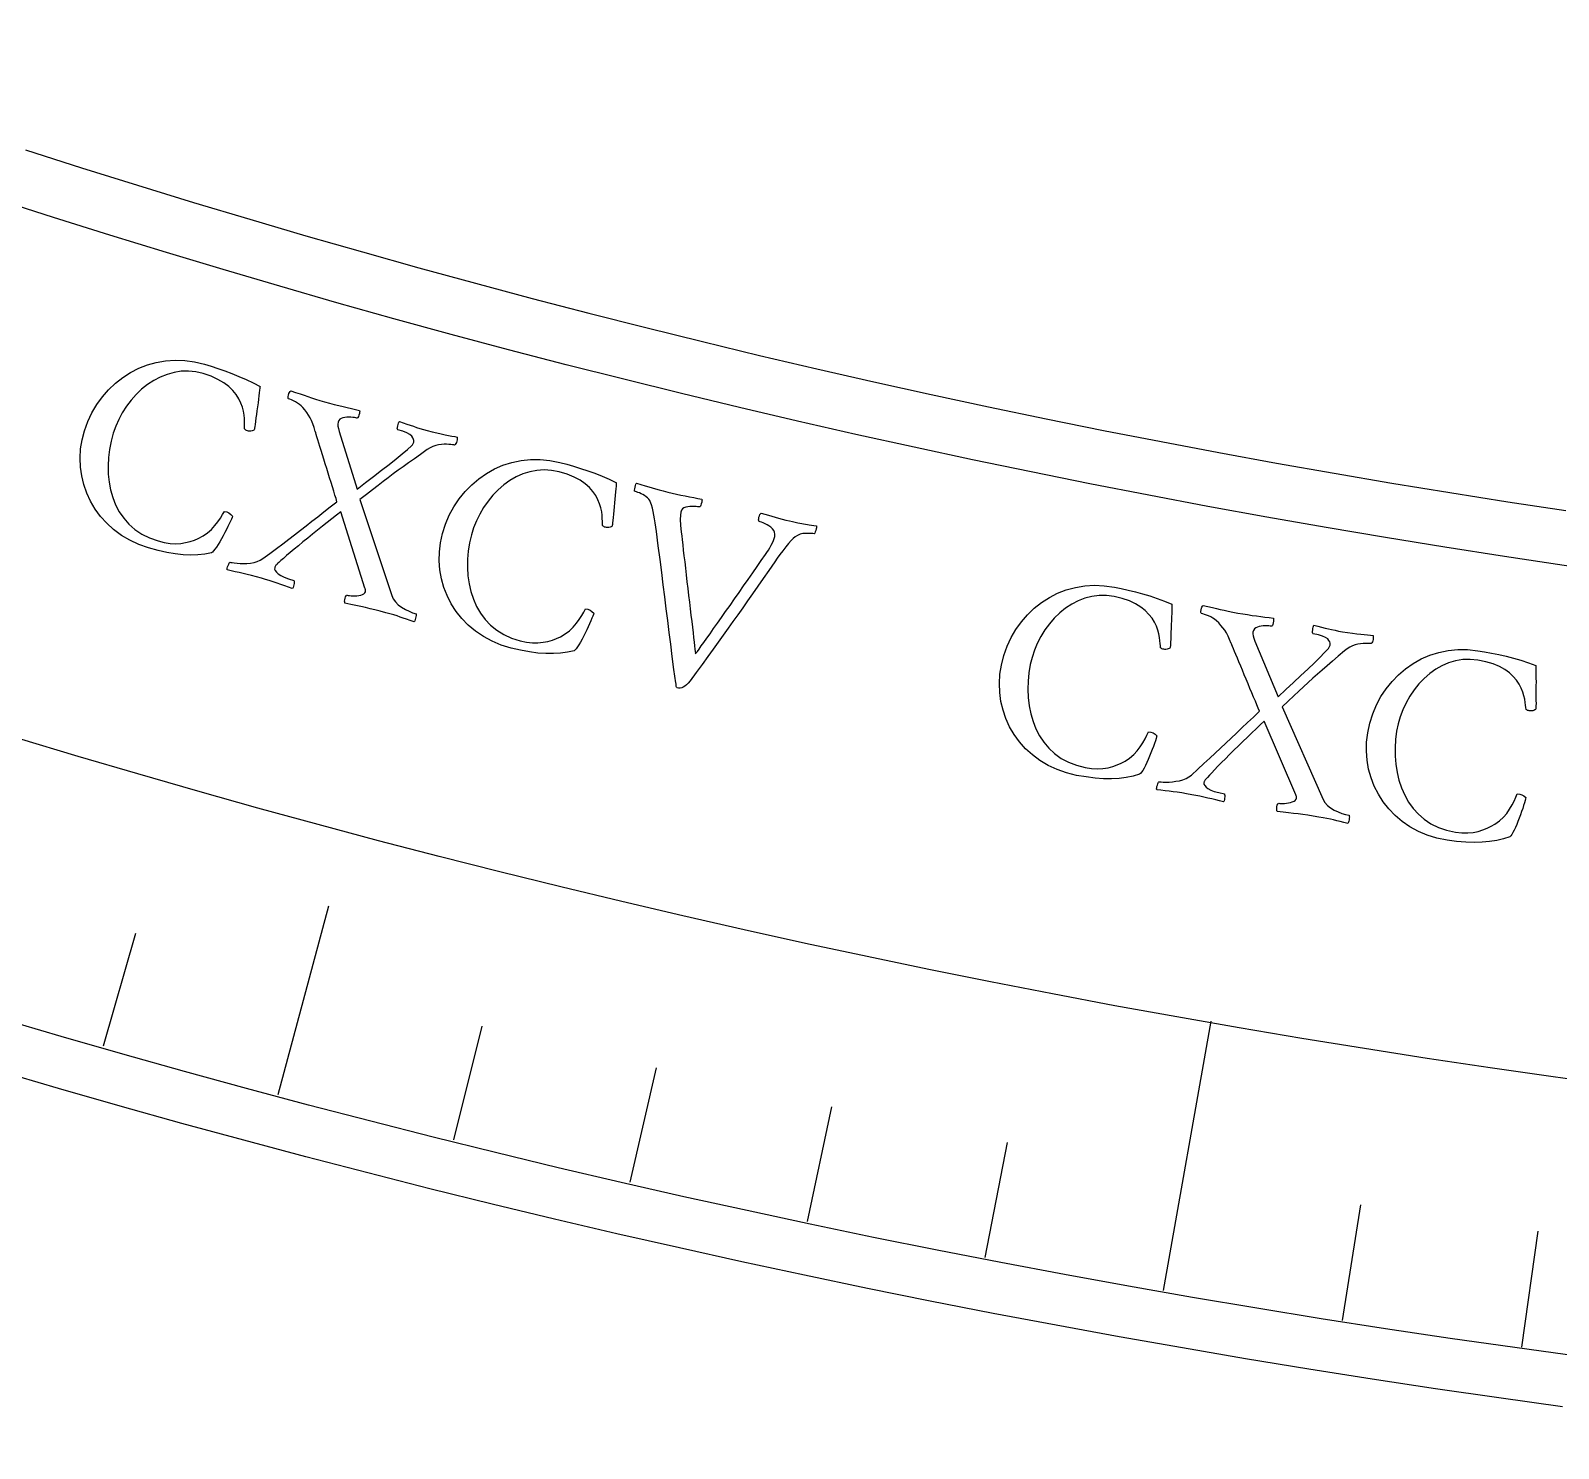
# Model space of a CAD drawing. Header units: millimetres. Extents: x -76 to 76, y -76 to 98.
# Drawn here: x -21.37 to -10.26, y -75.61 to -65.29 of the extents above; entities that cross this region are included whole.
import ezdxf

# ---------------------------------------------------------------- set-up
doc = ezdxf.new("R2010")
doc.units = ezdxf.units.MM
for name, color, linetype in [('CUT_INNER', 6, 'Continuous'), ('CUT_OUTER', 1, 'Continuous'), ('ENGRAVE', 7, 'Continuous'), ('ENGRAVE_FINE', 8, 'Continuous'), ('TEXT', 5, 'Continuous')]:
    doc.layers.add(name, color=color, linetype=linetype)

msp = doc.modelspace()

# ---------------------------------------------------------------- linework, layer by layer
at = {"layer": 'CUT_INNER'}
msp.add_lwpolyline([(-21.4079, -66.1628), (-21.0015, -66.2929), (-20.5943, -66.4205), (-20.1864, -66.5456), (-19.7777, -66.6682), (-19.3683, -66.7883), (-18.9581, -66.9059), (-18.5472, -67.021), (-18.1356, -67.1335), (-17.7234, -67.2435), (-17.3104, -67.351), (-16.8968, -67.456), (-16.4826, -67.5584), (-16.0678, -67.6582), (-15.6523, -67.7556), (-15.2363, -67.8503), (-14.8197, -67.9425), (-14.4025, -68.0322), (-13.9848, -68.1193), (-13.5666, -68.2038), (-13.1478, -68.2858), (-12.7286, -68.3652), (-12.3089, -68.442), (-11.8887, -68.5162), (-11.4681, -68.5879), (-11.047, -68.6569), (-10.6255, -68.7234), (-10.2036, -68.7873)], dxfattribs=at)
at = {"layer": 'CUT_OUTER'}
msp.add_lwpolyline([(-10.2281, -75.3086), (-10.69, -75.2444), (-11.1515, -75.1774), (-11.6126, -75.1076), (-12.0732, -75.0349), (-12.5334, -74.9594), (-12.9931, -74.8811), (-13.4523, -74.8), (-13.911, -74.716), (-14.3692, -74.6293), (-14.8269, -74.5397), (-15.284, -74.4473), (-15.7405, -74.3521), (-16.1964, -74.2541), (-16.6517, -74.1534), (-17.1064, -74.0498), (-17.5604, -73.9434), (-18.0138, -73.8343), (-18.4665, -73.7224), (-18.9185, -73.6077), (-19.3698, -73.4902), (-19.8204, -73.37), (-20.2702, -73.247), (-20.7192, -73.1212), (-21.1675, -72.9927), (-21.615, -72.8615)], dxfattribs=at)
at = {"layer": 'ENGRAVE'}
for points in [[(-19.5699, -73.036), (-19.2021, -71.6632)], [(-13.13, -74.4637), (-12.7845, -72.5042)]]:
    msp.add_lwpolyline(points, dxfattribs=at)
for radius in [75.6124, 73.6227, 69.9276]:
    msp.add_circle((0, 0), radius, dxfattribs=at)
at = {"layer": 'ENGRAVE_FINE'}
for points in [[(-20.8416, -72.6833), (-20.6066, -71.8636)], [(-18.2923, -73.3664), (-18.086, -72.539)], [(-17.0091, -73.6745), (-16.8173, -72.8436)], [(-15.7207, -73.9601), (-15.5434, -73.126)], [(-14.4275, -74.2232), (-14.2648, -73.3861)], [(-11.8284, -74.6815), (-11.695, -73.8393)], [(-10.5232, -74.8765), (-10.4045, -74.0321)]]:
    msp.add_lwpolyline(points, dxfattribs=at)
at = {"layer": 'TEXT'}
for points in [[(-20.1068, -67.7229), (-20.0581, -67.7378), (-20.0087, -67.7541), (-19.9583, -67.7717), (-19.9071, -67.7907), (-19.8556, -67.8113), (-19.8043, -67.8341), (-19.7532, -67.8589), (-19.7023, -67.8859), (-19.7026, -67.8886), (-19.7036, -67.8969), (-19.7052, -67.9106), (-19.7074, -67.9298), (-19.7101, -67.9527), (-19.7133, -67.9773), (-19.7168, -68.0038), (-19.7207, -68.0322), (-19.7246, -68.0608), (-19.7284, -68.088), (-19.7319, -68.114), (-19.7351, -68.1386), (-19.738, -68.1601), (-19.7404, -68.1767), (-19.7423, -68.1882), (-19.7437, -68.1948), (-19.7449, -68.1989), (-19.7481, -68.2024), (-19.7533, -68.2053), (-19.7606, -68.2076), (-19.7688, -68.2091), (-19.777, -68.2095), (-19.7852, -68.2088), (-19.7933, -68.207), (-19.8, -68.2046), (-19.806, -68.2016), (-19.8113, -68.198), (-19.8158, -68.1938), (-19.8148, -68.1803), (-19.8143, -68.1632), (-19.8143, -68.1428), (-19.8148, -68.1188), (-19.817, -68.0924), (-19.8221, -68.0647), (-19.83, -68.0355), (-19.8408, -68.005), (-19.8555, -67.974), (-19.8752, -67.9437), (-19.8998, -67.914), (-19.9294, -67.8849), (-19.965, -67.8575), (-20.0081, -67.8327), (-20.0584, -67.8106), (-20.1161, -67.791), (-20.1701, -67.7784), (-20.2234, -67.7727), (-20.2761, -67.7739), (-20.3281, -67.7821), (-20.3789, -67.7964), (-20.4279, -67.8159), (-20.4751, -67.8407), (-20.5205, -67.8707), (-20.5635, -67.905), (-20.6034, -67.9428), (-20.6402, -67.9839), (-20.674, -68.0285), (-20.7042, -68.0755), (-20.7303, -68.1239), (-20.7523, -68.1736), (-20.7701, -68.2248), (-20.7857, -68.2831), (-20.7973, -68.3421), (-20.8047, -68.4017), (-20.808, -68.4621), (-20.8068, -68.5221), (-20.8007, -68.5807), (-20.7897, -68.6378), (-20.7737, -68.6935), (-20.7525, -68.7468), (-20.7259, -68.7967), (-20.6937, -68.8433), (-20.656, -68.8866), (-20.6124, -68.9253), (-20.5625, -68.9586), (-20.5064, -68.9863), (-20.444, -69.0085), (-20.3991, -69.0199), (-20.3566, -69.0266), (-20.3165, -69.0287), (-20.2789, -69.0262), (-20.2436, -69.0204), (-20.2106, -69.0124), (-20.18, -69.0024), (-20.1516, -68.9904), (-20.116, -68.9712), (-20.0841, -68.9492), (-20.0558, -68.9245), (-20.0312, -68.8971), (-20.0098, -68.869), (-19.991, -68.8424), (-19.9748, -68.8172), (-19.9613, -68.7934), (-19.9441, -68.7978), (-19.9287, -68.8051), (-19.9149, -68.8152), (-19.9027, -68.8281), (-19.9057, -68.8369), (-19.9107, -68.849), (-19.9176, -68.8645), (-19.9264, -68.8832), (-19.9365, -68.904), (-19.9472, -68.9256), (-19.9586, -68.9479), (-19.9707, -68.9711), (-19.9829, -68.9939), (-19.9951, -69.0152), (-20.0071, -69.035), (-20.0189, -69.0534), (-20.03, -69.0692), (-20.0399, -69.0816), (-20.0484, -69.0904), (-20.0557, -69.0958), (-20.1042, -69.1045), (-20.1548, -69.1096), (-20.2073, -69.111), (-20.2619, -69.1087), (-20.3192, -69.1025), (-20.3801, -69.0922), (-20.4445, -69.0778), (-20.5125, -69.0591), (-20.5837, -69.0344), (-20.6499, -69.004), (-20.7111, -68.968), (-20.7672, -68.9264), (-20.8178, -68.8801), (-20.8628, -68.8303), (-20.9019, -68.7769), (-20.9354, -68.7199), (-20.9629, -68.6603), (-20.9842, -68.5989), (-20.9993, -68.5358), (-21.0084, -68.4709), (-21.011, -68.4051), (-21.0071, -68.3393), (-20.9966, -68.2734), (-20.9796, -68.2074), (-20.9552, -68.1393), (-20.9254, -68.0753), (-20.8901, -68.0154), (-20.8492, -67.9595), (-20.8038, -67.908), (-20.7545, -67.8615), (-20.7014, -67.8199), (-20.6445, -67.7831), (-20.5844, -67.752), (-20.5219, -67.7273), (-20.4568, -67.7091), (-20.3891, -67.6972), (-20.3198, -67.6923), (-20.2497, -67.695), (-20.1787, -67.7051), (-20.1068, -67.7229)], [(-19.2322, -67.9963), (-19.1966, -68.0061), (-19.1623, -68.0152), (-19.1295, -68.0234), (-19.0981, -68.0307), (-19.0675, -68.0377), (-19.0373, -68.0448), (-19.0073, -68.0518), (-18.9776, -68.059), (-18.9772, -68.0646), (-18.978, -68.0721), (-18.9798, -68.0815), (-18.9826, -68.0928), (-18.9861, -68.1035), (-18.9898, -68.1107), (-18.9936, -68.1146), (-18.9976, -68.1152), (-19.0056, -68.1133), (-19.0156, -68.1115), (-19.0276, -68.1099), (-19.0415, -68.1084), (-19.0562, -68.1076), (-19.0707, -68.108), (-19.0851, -68.1095), (-19.0992, -68.1121), (-19.1119, -68.1166), (-19.122, -68.1237), (-19.1296, -68.1332), (-19.1346, -68.1452), (-19.1365, -68.1578), (-19.1359, -68.173), (-19.1327, -68.1909), (-19.127, -68.2114), (-18.9968, -68.6316), (-18.9361, -68.5843), (-18.8769, -68.5385), (-18.8194, -68.4941), (-18.7633, -68.4512), (-18.7117, -68.4112), (-18.6674, -68.3755), (-18.6302, -68.3442), (-18.6003, -68.3173), (-18.5962, -68.3129), (-18.5927, -68.3083), (-18.5898, -68.3036), (-18.5876, -68.2987), (-18.5859, -68.2942), (-18.5846, -68.2907), (-18.5837, -68.2882), (-18.5832, -68.2866), (-18.5827, -68.2788), (-18.5851, -68.2696), (-18.5904, -68.2591), (-18.5986, -68.2472), (-18.6122, -68.2348), (-18.6338, -68.2227), (-18.6633, -68.2109), (-18.7009, -68.1994), (-18.7029, -68.1963), (-18.7036, -68.1907), (-18.7029, -68.1825), (-18.7009, -68.1719), (-18.6981, -68.1609), (-18.6951, -68.1517), (-18.6919, -68.1444), (-18.6886, -68.1389), (-18.6606, -68.1487), (-18.6343, -68.1579), (-18.6095, -68.1665), (-18.5864, -68.1745), (-18.5634, -68.1822), (-18.5392, -68.1899), (-18.5138, -68.1974), (-18.4871, -68.2048), (-18.4501, -68.2146), (-18.416, -68.223), (-18.3847, -68.23), (-18.3564, -68.2357), (-18.3307, -68.2406), (-18.3074, -68.245), (-18.2864, -68.2492), (-18.2677, -68.2529), (-18.2672, -68.2583), (-18.2674, -68.2651), (-18.2685, -68.2733), (-18.2703, -68.283), (-18.2731, -68.2926), (-18.2769, -68.3005), (-18.2818, -68.3068), (-18.2877, -68.3114), (-18.2933, -68.3102), (-18.302, -68.3089), (-18.3137, -68.3075), (-18.3286, -68.3059), (-18.3456, -68.3049), (-18.3637, -68.3053), (-18.3831, -68.307), (-18.4036, -68.31), (-18.4245, -68.3148), (-18.4452, -68.3221), (-18.4655, -68.3318), (-18.4856, -68.344), (-18.534, -68.3788), (-18.5792, -68.4111), (-18.6212, -68.441), (-18.66, -68.4684), (-18.697, -68.4948), (-18.7337, -68.5215), (-18.7702, -68.5486), (-18.8063, -68.576), (-18.8439, -68.605), (-18.8848, -68.6366), (-18.9289, -68.6709), (-18.9762, -68.7079), (-18.7441, -69.4058), (-18.7332, -69.4303), (-18.7175, -69.4526), (-18.6971, -69.473), (-18.6721, -69.4913), (-18.645, -69.5072), (-18.6186, -69.5205), (-18.5928, -69.5311), (-18.5677, -69.539), (-18.5664, -69.5447), (-18.5665, -69.552), (-18.5679, -69.5608), (-18.5708, -69.5712), (-18.5741, -69.5812), (-18.5769, -69.5888), (-18.5792, -69.5941), (-18.581, -69.5971), (-18.6094, -69.5874), (-18.6357, -69.5783), (-18.66, -69.57), (-18.6823, -69.5623), (-18.7048, -69.5548), (-18.7297, -69.547), (-18.757, -69.5391), (-18.7867, -69.5308), (-18.8277, -69.5199), (-18.8661, -69.5102), (-18.9019, -69.5015), (-18.935, -69.4939), (-18.9683, -69.4865), (-19.0042, -69.4786), (-19.0429, -69.47), (-19.0844, -69.4607), (-19.0866, -69.4546), (-19.0872, -69.4467), (-19.0862, -69.4371), (-19.0836, -69.4257), (-19.0802, -69.4151), (-19.0765, -69.4078), (-19.0727, -69.4039), (-19.0686, -69.4033), (-19.0614, -69.4049), (-19.052, -69.4063), (-19.0405, -69.4074), (-19.0268, -69.4082), (-19.0121, -69.4085), (-18.9976, -69.4077), (-18.9832, -69.4059), (-18.9689, -69.4031), (-18.9562, -69.3991), (-18.9464, -69.3936), (-18.9395, -69.3866), (-18.9355, -69.3781), (-18.9351, -69.3758), (-18.935, -69.373), (-18.9351, -69.3697), (-18.9356, -69.366), (-18.9362, -69.3621), (-18.9371, -69.3586), (-18.9383, -69.3555), (-18.9397, -69.3527), (-19.1152, -68.7973), (-19.1466, -68.8214), (-19.1794, -68.847), (-19.2135, -68.8739), (-19.2491, -68.9023), (-19.2851, -68.9312), (-19.3206, -68.9598), (-19.3556, -68.9881), (-19.3902, -69.0162), (-19.4234, -69.0433), (-19.4542, -69.0688), (-19.4827, -69.0928), (-19.5088, -69.1153), (-19.5318, -69.1353), (-19.5508, -69.152), (-19.5658, -69.1654), (-19.5768, -69.1756), (-19.5786, -69.1775), (-19.5808, -69.18), (-19.5834, -69.1828), (-19.5864, -69.1861), (-19.5894, -69.1898), (-19.592, -69.1939), (-19.5941, -69.1984), (-19.5958, -69.2033), (-19.5961, -69.213), (-19.592, -69.2235), (-19.5834, -69.2348), (-19.5704, -69.247), (-19.5517, -69.2595), (-19.5264, -69.2718), (-19.4943, -69.284), (-19.4555, -69.2959), (-19.4541, -69.3017), (-19.4539, -69.309), (-19.4548, -69.318), (-19.4569, -69.3286), (-19.4596, -69.3388), (-19.4622, -69.3464), (-19.4648, -69.3516), (-19.4675, -69.3543), (-19.4948, -69.3445), (-19.5225, -69.3347), (-19.5504, -69.325), (-19.5786, -69.3153), (-19.6069, -69.3059), (-19.635, -69.2969), (-19.663, -69.2883), (-19.6908, -69.2802), (-19.7285, -69.2697), (-19.7635, -69.2603), (-19.7958, -69.2522), (-19.8253, -69.2452), (-19.8537, -69.2387), (-19.8827, -69.2323), (-19.9123, -69.2258), (-19.9424, -69.2193), (-19.9423, -69.213), (-19.9409, -69.2056), (-19.9383, -69.197), (-19.9343, -69.1873), (-19.93, -69.1781), (-19.9265, -69.171), (-19.9238, -69.1661), (-19.9218, -69.1633), (-19.9155, -69.1646), (-19.9046, -69.1663), (-19.8893, -69.1683), (-19.8695, -69.1706), (-19.8468, -69.1724), (-19.8229, -69.1729), (-19.7978, -69.1721), (-19.7715, -69.1699), (-19.7457, -69.1657), (-19.7221, -69.1589), (-19.7006, -69.1493), (-19.6812, -69.1371), (-19.6305, -69.0996), (-19.5822, -69.0636), (-19.5363, -69.0291), (-19.4929, -68.9961), (-19.4506, -68.9638), (-19.4086, -68.9312), (-19.3666, -68.8985), (-19.3248, -68.8657), (-19.2821, -68.832), (-19.2376, -68.7971), (-19.1912, -68.7609), (-19.143, -68.7234), (-19.1496, -68.7005), (-19.1573, -68.675), (-19.166, -68.6468), (-19.1757, -68.616), (-19.186, -68.5836), (-19.1963, -68.5504), (-19.2067, -68.5165), (-19.2171, -68.4819), (-19.2275, -68.4476), (-19.2376, -68.4144), (-19.2474, -68.3823), (-19.2571, -68.3515), (-19.2662, -68.3225), (-19.2744, -68.2963), (-19.2817, -68.2729), (-19.2881, -68.2522), (-19.2934, -68.2352), (-19.2971, -68.2231), (-19.2994, -68.2158), (-19.3001, -68.2134), (-19.309, -68.1837), (-19.3183, -68.1569), (-19.328, -68.133), (-19.3381, -68.1121), (-19.3492, -68.0928), (-19.3619, -68.0738), (-19.3762, -68.0553), (-19.3921, -68.0371), (-19.4035, -68.0256), (-19.4161, -68.015), (-19.4299, -68.0053), (-19.4449, -67.9966), (-19.4597, -67.9889), (-19.4729, -67.9828), (-19.4844, -67.978), (-19.4943, -67.9747), (-19.4974, -67.9721), (-19.4986, -67.9668), (-19.4979, -67.9587), (-19.4953, -67.9478), (-19.4916, -67.9368), (-19.4874, -67.928), (-19.4829, -67.9216), (-19.4779, -67.9175), (-19.4432, -67.9286), (-19.4113, -67.939), (-19.382, -67.9488), (-19.3554, -67.958), (-19.3287, -67.967), (-19.2993, -67.9764), (-19.2671, -67.9862), (-19.2322, -67.9963)], [(-17.5207, -68.4375), (-17.4715, -68.4506), (-17.4215, -68.465), (-17.3705, -68.4807), (-17.3186, -68.4977), (-17.2664, -68.5164), (-17.2143, -68.5371), (-17.1622, -68.5601), (-17.1103, -68.5851), (-17.1105, -68.5878), (-17.1112, -68.5961), (-17.1122, -68.6099), (-17.1137, -68.6291), (-17.1156, -68.6521), (-17.1178, -68.6769), (-17.1203, -68.7035), (-17.1231, -68.7319), (-17.126, -68.7607), (-17.1287, -68.7881), (-17.1312, -68.8141), (-17.1335, -68.8389), (-17.1356, -68.8605), (-17.1373, -68.8771), (-17.1388, -68.8887), (-17.14, -68.8953), (-17.141, -68.8994), (-17.1441, -68.9031), (-17.1492, -68.9062), (-17.1563, -68.9088), (-17.1645, -68.9106), (-17.1727, -68.9113), (-17.1809, -68.9109), (-17.1891, -68.9094), (-17.1959, -68.9073), (-17.202, -68.9045), (-17.2074, -68.9011), (-17.212, -68.8971), (-17.2116, -68.8835), (-17.2117, -68.8665), (-17.2125, -68.846), (-17.2139, -68.8221), (-17.2171, -68.7958), (-17.2232, -68.7683), (-17.2323, -68.7394), (-17.2442, -68.7093), (-17.2601, -68.679), (-17.2809, -68.6494), (-17.3066, -68.6207), (-17.3373, -68.5927), (-17.374, -68.5667), (-17.4179, -68.5435), (-17.469, -68.5233), (-17.5274, -68.506), (-17.5818, -68.4954), (-17.6353, -68.4917), (-17.6879, -68.495), (-17.7396, -68.5052), (-17.7899, -68.5214), (-17.8381, -68.5427), (-17.8843, -68.5693), (-17.9285, -68.601), (-17.9701, -68.6369), (-18.0086, -68.6761), (-18.0438, -68.7187), (-18.0759, -68.7645), (-18.1043, -68.8126), (-18.1286, -68.8619), (-18.1486, -68.9125), (-18.1645, -68.9643), (-18.1779, -69.0231), (-18.1872, -69.0825), (-18.1923, -69.1424), (-18.1933, -69.2028), (-18.1899, -69.2628), (-18.1815, -69.321), (-18.1684, -69.3777), (-18.1503, -69.4328), (-18.1271, -69.4852), (-18.0986, -69.5341), (-18.0646, -69.5795), (-18.0253, -69.6212), (-17.9803, -69.6583), (-17.9292, -69.6897), (-17.872, -69.7152), (-17.8088, -69.735), (-17.7635, -69.7447), (-17.7208, -69.7498), (-17.6807, -69.7504), (-17.6432, -69.7464), (-17.6081, -69.7393), (-17.5755, -69.7301), (-17.5452, -69.719), (-17.5174, -69.7058), (-17.4826, -69.6853), (-17.4515, -69.6621), (-17.4242, -69.6363), (-17.4006, -69.608), (-17.3802, -69.5791), (-17.3625, -69.5518), (-17.3473, -69.526), (-17.3346, -69.5018), (-17.3174, -69.5055), (-17.3016, -69.5122), (-17.2875, -69.5218), (-17.2748, -69.5342), (-17.2775, -69.5431), (-17.282, -69.5554), (-17.2883, -69.5711), (-17.2964, -69.5902), (-17.3057, -69.6113), (-17.3156, -69.6333), (-17.3261, -69.6561), (-17.3373, -69.6797), (-17.3487, -69.7029), (-17.36, -69.7246), (-17.3712, -69.7449), (-17.3824, -69.7637), (-17.3929, -69.78), (-17.4023, -69.7927), (-17.4105, -69.8019), (-17.4175, -69.8075), (-17.4657, -69.8181), (-17.516, -69.8251), (-17.5685, -69.8285), (-17.6231, -69.8283), (-17.6806, -69.8243), (-17.7419, -69.8163), (-17.8068, -69.8043), (-17.8754, -69.7882), (-17.9475, -69.7662), (-18.0148, -69.7384), (-18.0773, -69.7047), (-18.1349, -69.6652), (-18.1873, -69.621), (-18.2341, -69.5729), (-18.2753, -69.521), (-18.3108, -69.4653), (-18.3406, -69.4068), (-18.3642, -69.3463), (-18.3818, -69.2838), (-18.3932, -69.2193), (-18.3984, -69.1536), (-18.397, -69.0877), (-18.389, -69.0214), (-18.3745, -68.9548), (-18.3527, -68.8859), (-18.3253, -68.8208), (-18.2923, -68.7596), (-18.2536, -68.7021), (-18.2102, -68.649), (-18.1627, -68.6006), (-18.1112, -68.557), (-18.0557, -68.5181), (-17.9969, -68.4848), (-17.9353, -68.4578), (-17.871, -68.437), (-17.8038, -68.4226), (-17.7348, -68.4151), (-17.6646, -68.4151), (-17.5932, -68.4225), (-17.5207, -68.4375)], [(-16.7362, -68.6533), (-16.7038, -68.661), (-16.6718, -68.6681), (-16.6403, -68.6747), (-16.6091, -68.6808), (-16.5783, -68.6867), (-16.5478, -68.6926), (-16.5176, -68.6986), (-16.4876, -68.7046), (-16.4871, -68.7102), (-16.4877, -68.7175), (-16.4894, -68.7265), (-16.4922, -68.7374), (-16.4956, -68.7477), (-16.4989, -68.7552), (-16.5023, -68.7598), (-16.5056, -68.7615), (-16.5111, -68.7606), (-16.5194, -68.7596), (-16.5306, -68.7586), (-16.5446, -68.7576), (-16.5599, -68.7572), (-16.5751, -68.7579), (-16.5902, -68.7598), (-16.6052, -68.7627), (-16.6186, -68.7676), (-16.6292, -68.7752), (-16.637, -68.7856), (-16.6419, -68.7986), (-16.6447, -68.8201), (-16.645, -68.8515), (-16.6428, -68.8927), (-16.6381, -68.9439), (-16.6351, -68.9706), (-16.6317, -69.0015), (-16.6277, -69.0364), (-16.6232, -69.0754), (-16.6183, -69.1175), (-16.6133, -69.1617), (-16.608, -69.2079), (-16.6026, -69.2563), (-16.597, -69.3057), (-16.5912, -69.3552), (-16.5853, -69.4047), (-16.5792, -69.4542), (-16.5733, -69.5028), (-16.5676, -69.5493), (-16.5622, -69.5939), (-16.5572, -69.6365), (-16.5526, -69.6761), (-16.5484, -69.712), (-16.5447, -69.7441), (-16.5414, -69.7724), (-16.5387, -69.7958), (-16.5366, -69.8131), (-16.5351, -69.8245), (-16.5343, -69.8298), (-16.5293, -69.8235), (-16.5207, -69.812), (-16.5084, -69.7951), (-16.4924, -69.7731), (-16.4734, -69.7466), (-16.4521, -69.7168), (-16.4285, -69.6835), (-16.4026, -69.6468), (-16.3748, -69.6074), (-16.3457, -69.5661), (-16.3152, -69.5227), (-16.2832, -69.4773), (-16.2505, -69.4307), (-16.2176, -69.3838), (-16.1845, -69.3364), (-16.1512, -69.2888), (-16.1184, -69.2416), (-16.0865, -69.1958), (-16.0557, -69.1514), (-16.026, -69.1084), (-16.0149, -69.0921), (-16.0042, -69.0752), (-15.994, -69.0577), (-15.9841, -69.0395), (-15.9753, -69.0217), (-15.968, -69.0051), (-15.9625, -68.9897), (-15.9585, -68.9756), (-15.9567, -68.9597), (-15.9587, -68.9451), (-15.9647, -68.9317), (-15.9746, -68.9196), (-15.9869, -68.9087), (-16, -68.8989), (-16.0139, -68.8904), (-16.0286, -68.883), (-16.0426, -68.8769), (-16.0544, -68.8721), (-16.0639, -68.8687), (-16.0711, -68.8666), (-16.0739, -68.8624), (-16.0752, -68.8561), (-16.0748, -68.8475), (-16.0728, -68.8367), (-16.0697, -68.8259), (-16.0661, -68.8173), (-16.0619, -68.8108), (-16.0571, -68.8065), (-16.0302, -68.814), (-16.0041, -68.8213), (-15.9787, -68.8287), (-15.9542, -68.8359), (-15.9296, -68.843), (-15.9042, -68.85), (-15.8779, -68.8566), (-15.8507, -68.8631), (-15.8284, -68.8682), (-15.8085, -68.8725), (-15.791, -68.8762), (-15.7759, -68.8792), (-15.762, -68.8817), (-15.7482, -68.8841), (-15.7346, -68.8864), (-15.721, -68.8885), (-15.7067, -68.8906), (-15.6909, -68.8931), (-15.6735, -68.896), (-15.6546, -68.8992), (-15.6542, -68.9048), (-15.6549, -68.9122), (-15.6569, -68.9216), (-15.6601, -68.9328), (-15.6638, -68.9435), (-15.6669, -68.9509), (-15.6697, -68.9552), (-15.6719, -68.9563), (-15.6802, -68.9551), (-15.6927, -68.9543), (-15.7095, -68.9539), (-15.7306, -68.9539), (-15.7529, -68.9556), (-15.7737, -68.9604), (-15.793, -68.9682), (-15.8106, -68.9792), (-15.8235, -68.9899), (-15.8391, -69.0056), (-15.8572, -69.0263), (-15.878, -69.052), (-15.8996, -69.08), (-15.9202, -69.1075), (-15.9397, -69.1345), (-15.9582, -69.1611), (-16.0011, -69.2228), (-16.0421, -69.2819), (-16.0814, -69.3384), (-16.1189, -69.3923), (-16.1553, -69.4444), (-16.1913, -69.4955), (-16.2267, -69.5456), (-16.2618, -69.5947), (-16.2969, -69.6438), (-16.3326, -69.6938), (-16.3691, -69.7448), (-16.4062, -69.7967), (-16.4448, -69.8504), (-16.4857, -69.9068), (-16.5289, -69.9659), (-16.5745, -70.0278), (-16.5873, -70.0438), (-16.5998, -70.0567), (-16.6119, -70.0664), (-16.6237, -70.0729), (-16.6351, -70.0769), (-16.6463, -70.079), (-16.6571, -70.0793), (-16.6676, -70.0778), (-16.6704, -70.0762), (-16.6726, -70.073), (-16.674, -70.0682), (-16.6748, -70.0618), (-16.6754, -70.0551), (-16.6762, -70.0492), (-16.6773, -70.0443), (-16.6785, -70.0402), (-16.6911, -69.9437), (-16.7031, -69.8505), (-16.7147, -69.7605), (-16.7256, -69.6738), (-16.7364, -69.5884), (-16.7472, -69.5022), (-16.758, -69.4153), (-16.7688, -69.3278), (-16.7801, -69.2376), (-16.7922, -69.1428), (-16.8052, -69.0434), (-16.8189, -68.9394), (-16.823, -68.9075), (-16.8273, -68.8772), (-16.8319, -68.8484), (-16.8367, -68.8213), (-16.842, -68.7954), (-16.8482, -68.7703), (-16.8554, -68.7461), (-16.8634, -68.7228), (-16.8675, -68.7134), (-16.874, -68.7044), (-16.8826, -68.6955), (-16.8935, -68.687), (-16.9055, -68.679), (-16.9175, -68.6717), (-16.9297, -68.6653), (-16.9419, -68.6597), (-16.9533, -68.655), (-16.9633, -68.6512), (-16.9717, -68.6483), (-16.9785, -68.6463), (-16.979, -68.6443), (-16.9783, -68.6389), (-16.9766, -68.6301), (-16.9737, -68.6179), (-16.9705, -68.6056), (-16.9679, -68.5966), (-16.9658, -68.5909), (-16.9642, -68.5885), (-16.9314, -68.5978), (-16.9015, -68.6065), (-16.8745, -68.6145), (-16.8505, -68.622), (-16.8265, -68.6294), (-16.7994, -68.637), (-16.7693, -68.645), (-16.7362, -68.6533)], [(-13.4875, -69.3452), (-13.4376, -69.3554), (-13.3868, -69.3669), (-13.335, -69.3796), (-13.2822, -69.3935), (-13.229, -69.409), (-13.1757, -69.4267), (-13.1224, -69.4466), (-13.0691, -69.4685), (-13.0692, -69.4713), (-13.0694, -69.4796), (-13.0696, -69.4934), (-13.07, -69.5127), (-13.0705, -69.5357), (-13.0712, -69.5606), (-13.0722, -69.5873), (-13.0733, -69.6159), (-13.0745, -69.6447), (-13.0756, -69.6722), (-13.0766, -69.6984), (-13.0774, -69.7232), (-13.0782, -69.7449), (-13.079, -69.7616), (-13.0798, -69.7733), (-13.0806, -69.78), (-13.0814, -69.7841), (-13.0842, -69.7879), (-13.0891, -69.7913), (-13.0961, -69.7943), (-13.1042, -69.7966), (-13.1123, -69.7978), (-13.1205, -69.7979), (-13.1288, -69.7969), (-13.1357, -69.7951), (-13.1419, -69.7928), (-13.1475, -69.7897), (-13.1524, -69.7859), (-13.1528, -69.7723), (-13.1539, -69.7554), (-13.1559, -69.735), (-13.1587, -69.7112), (-13.1634, -69.6851), (-13.1711, -69.658), (-13.1819, -69.6297), (-13.1955, -69.6004), (-13.2132, -69.571), (-13.2357, -69.5427), (-13.263, -69.5155), (-13.2952, -69.4894), (-13.3334, -69.4655), (-13.3786, -69.445), (-13.4309, -69.4278), (-13.4902, -69.414), (-13.5451, -69.4066), (-13.5987, -69.406), (-13.651, -69.4124), (-13.702, -69.4255), (-13.7512, -69.4446), (-13.7981, -69.4688), (-13.8427, -69.498), (-13.885, -69.5322), (-13.9245, -69.5705), (-13.9605, -69.612), (-13.9933, -69.6565), (-14.0226, -69.7041), (-14.0481, -69.7538), (-14.0694, -69.8044), (-14.0865, -69.8561), (-14.0994, -69.9087), (-14.1093, -69.9682), (-14.1151, -70.0281), (-14.1167, -70.0882), (-14.1142, -70.1486), (-14.1072, -70.2082), (-14.0955, -70.2659), (-14.079, -70.3217), (-14.0578, -70.3756), (-14.0316, -70.4266), (-14.0002, -70.4737), (-13.9637, -70.517), (-13.922, -70.5564), (-13.8748, -70.5908), (-13.822, -70.6191), (-13.7634, -70.6413), (-13.6992, -70.6574), (-13.6534, -70.6643), (-13.6105, -70.6669), (-13.5704, -70.6652), (-13.5331, -70.6591), (-13.4986, -70.6498), (-13.4665, -70.6388), (-13.437, -70.6259), (-13.41, -70.6111), (-13.3764, -70.5886), (-13.3467, -70.5636), (-13.321, -70.5363), (-13.2991, -70.5067), (-13.2805, -70.4766), (-13.2643, -70.4483), (-13.2506, -70.4217), (-13.2395, -70.3968), (-13.222, -70.3995), (-13.2059, -70.4052), (-13.1912, -70.4139), (-13.1778, -70.4256), (-13.18, -70.4347), (-13.1838, -70.4472), (-13.1891, -70.4633), (-13.1961, -70.4828), (-13.2041, -70.5044), (-13.2128, -70.5269), (-13.2219, -70.5503), (-13.2317, -70.5745), (-13.2417, -70.5984), (-13.2517, -70.6207), (-13.2618, -70.6416), (-13.2718, -70.661), (-13.2813, -70.6779), (-13.2899, -70.6911), (-13.2976, -70.7008), (-13.3043, -70.7068), (-13.3517, -70.7202), (-13.4016, -70.7301), (-13.4538, -70.7366), (-13.5083, -70.7395), (-13.566, -70.7389), (-13.6276, -70.7345), (-13.6931, -70.7263), (-13.7625, -70.7144), (-13.8358, -70.6966), (-13.9046, -70.6727), (-13.969, -70.6428), (-14.0288, -70.6068), (-14.0837, -70.5656), (-14.1332, -70.5204), (-14.1773, -70.471), (-14.2161, -70.4175), (-14.2492, -70.3608), (-14.2764, -70.3017), (-14.2975, -70.2404), (-14.3128, -70.1767), (-14.3217, -70.1114), (-14.3242, -70.0455), (-14.3201, -69.9789), (-14.3095, -69.9116), (-14.2918, -69.8415), (-14.2683, -69.7749), (-14.2389, -69.7118), (-14.2036, -69.6522), (-14.1633, -69.5967), (-14.1188, -69.5456), (-14.0699, -69.499), (-14.0168, -69.457), (-13.9601, -69.4202), (-13.9002, -69.3897), (-13.8371, -69.3652), (-13.771, -69.3469), (-13.7025, -69.3353), (-13.6324, -69.3312), (-13.5607, -69.3345), (-13.4875, -69.3452)], [(-12.5906, -69.5331), (-12.5542, -69.5395), (-12.5192, -69.5451), (-12.4858, -69.5501), (-12.4538, -69.5545), (-12.4227, -69.5585), (-12.3919, -69.5626), (-12.3614, -69.5667), (-12.3311, -69.5709), (-12.3302, -69.5765), (-12.3302, -69.584), (-12.3311, -69.5936), (-12.3329, -69.6051), (-12.3354, -69.616), (-12.3383, -69.6236), (-12.3417, -69.6279), (-12.3456, -69.6288), (-12.3538, -69.6277), (-12.3639, -69.6269), (-12.376, -69.6264), (-12.3899, -69.6263), (-12.4047, -69.6269), (-12.4191, -69.6287), (-12.4332, -69.6316), (-12.447, -69.6356), (-12.4592, -69.6413), (-12.4687, -69.6492), (-12.4753, -69.6595), (-12.4791, -69.6719), (-12.4798, -69.6846), (-12.4777, -69.6997), (-12.4728, -69.7172), (-12.4652, -69.7371), (-12.2951, -70.1427), (-12.2392, -70.0898), (-12.1847, -70.0385), (-12.1317, -69.9888), (-12.0801, -69.9407), (-12.0326, -69.8959), (-11.9918, -69.8561), (-11.9579, -69.8214), (-11.9307, -69.7917), (-11.927, -69.7869), (-11.924, -69.782), (-11.9216, -69.777), (-11.9199, -69.7719), (-11.9186, -69.7673), (-11.9176, -69.7637), (-11.917, -69.7611), (-11.9167, -69.7596), (-11.9169, -69.7517), (-11.9202, -69.7428), (-11.9265, -69.7328), (-11.9358, -69.7218), (-11.9505, -69.7108), (-11.9732, -69.7008), (-12.0037, -69.6919), (-12.0421, -69.6841), (-12.0445, -69.6812), (-12.0457, -69.6756), (-12.0459, -69.6675), (-12.0449, -69.6566), (-12.0431, -69.6454), (-12.041, -69.636), (-12.0386, -69.6284), (-12.0358, -69.6226), (-12.007, -69.6297), (-11.9799, -69.6363), (-11.9544, -69.6425), (-11.9306, -69.6483), (-11.907, -69.6537), (-11.8822, -69.659), (-11.8561, -69.664), (-11.8289, -69.6689), (-11.7911, -69.675), (-11.7563, -69.6801), (-11.7246, -69.6841), (-11.6958, -69.687), (-11.6698, -69.6894), (-11.6461, -69.6916), (-11.6248, -69.6936), (-11.6059, -69.6956), (-11.6048, -69.7009), (-11.6044, -69.7077), (-11.6047, -69.716), (-11.6056, -69.7258), (-11.6074, -69.7356), (-11.6104, -69.7438), (-11.6147, -69.7505), (-11.6201, -69.7557), (-11.6258, -69.7551), (-11.6346, -69.7546), (-11.6464, -69.7543), (-11.6614, -69.7542), (-11.6784, -69.7549), (-11.6964, -69.757), (-11.7155, -69.7605), (-11.7356, -69.7655), (-11.756, -69.7723), (-11.7758, -69.7816), (-11.7952, -69.7932), (-11.814, -69.8072), (-11.8588, -69.8465), (-11.9007, -69.883), (-11.9396, -69.9168), (-11.9755, -69.9479), (-12.0098, -69.9777), (-12.0438, -70.0079), (-12.0775, -70.0383), (-12.1108, -70.0691), (-12.1455, -70.1015), (-12.1831, -70.1369), (-12.2237, -70.1753), (-12.2673, -70.2167), (-11.9689, -70.889), (-11.9557, -70.9123), (-11.938, -70.9331), (-11.9157, -70.9513), (-11.889, -70.9671), (-11.8605, -70.9804), (-11.8329, -70.9911), (-11.8063, -70.9991), (-11.7805, -71.0046), (-11.7787, -71.0102), (-11.7781, -71.0174), (-11.7787, -71.0263), (-11.7805, -71.0369), (-11.7828, -71.0472), (-11.7848, -71.0551), (-11.7866, -71.0606), (-11.7882, -71.0637), (-11.8173, -71.0567), (-11.8444, -71.0503), (-11.8694, -71.0443), (-11.8924, -71.0388), (-11.9154, -71.0335), (-11.941, -71.0282), (-11.9689, -71.0229), (-11.9993, -71.0176), (-12.0412, -71.0107), (-12.0803, -71.0046), (-12.1168, -70.9994), (-12.1505, -70.9951), (-12.1843, -70.991), (-12.2209, -70.9865), (-12.2602, -70.9817), (-12.3024, -70.9765), (-12.3051, -70.9706), (-12.3065, -70.9628), (-12.3064, -70.9531), (-12.305, -70.9415), (-12.3025, -70.9306), (-12.2996, -70.923), (-12.2962, -70.9188), (-12.2922, -70.9178), (-12.2848, -70.9187), (-12.2754, -70.9191), (-12.2638, -70.9191), (-12.2501, -70.9186), (-12.2354, -70.9175), (-12.2211, -70.9153), (-12.2069, -70.9121), (-12.193, -70.908), (-12.1807, -70.9028), (-12.1715, -70.8963), (-12.1653, -70.8887), (-12.1622, -70.8799), (-12.162, -70.8775), (-12.1621, -70.8748), (-12.1626, -70.8715), (-12.1633, -70.8678), (-12.1644, -70.864), (-12.1656, -70.8607), (-12.1671, -70.8577), (-12.1687, -70.855), (-12.397, -70.3191), (-12.4259, -70.3461), (-12.4561, -70.3747), (-12.4875, -70.4049), (-12.5201, -70.4365), (-12.5531, -70.4687), (-12.5857, -70.5007), (-12.6179, -70.5322), (-12.6496, -70.5635), (-12.68, -70.5936), (-12.7082, -70.622), (-12.7343, -70.6487), (-12.7581, -70.6735), (-12.779, -70.6957), (-12.7963, -70.7141), (-12.81, -70.7289), (-12.82, -70.7401), (-12.8216, -70.7422), (-12.8235, -70.7448), (-12.8259, -70.7479), (-12.8285, -70.7515), (-12.8312, -70.7555), (-12.8333, -70.7598), (-12.835, -70.7645), (-12.8362, -70.7696), (-12.8356, -70.7792), (-12.8305, -70.7892), (-12.8209, -70.7997), (-12.8067, -70.8105), (-12.7869, -70.8212), (-12.7605, -70.831), (-12.7274, -70.84), (-12.6876, -70.8482), (-12.6857, -70.8538), (-12.6848, -70.8611), (-12.6848, -70.8701), (-12.6859, -70.8809), (-12.6875, -70.8912), (-12.6894, -70.8991), (-12.6915, -70.9045), (-12.6939, -70.9075), (-12.7221, -70.9004), (-12.7505, -70.8933), (-12.7793, -70.8863), (-12.8083, -70.8794), (-12.8373, -70.8727), (-12.8662, -70.8664), (-12.8949, -70.8606), (-12.9234, -70.8552), (-12.9619, -70.8484), (-12.9976, -70.8425), (-13.0305, -70.8374), (-13.0606, -70.8333), (-13.0895, -70.8297), (-13.119, -70.826), (-13.149, -70.8224), (-13.1796, -70.8188), (-13.1802, -70.8126), (-13.1795, -70.8051), (-13.1777, -70.7963), (-13.1747, -70.7862), (-13.1713, -70.7767), (-13.1685, -70.7693), (-13.1663, -70.7641), (-13.1645, -70.7611), (-13.1581, -70.7618), (-13.1471, -70.7624), (-13.1317, -70.7629), (-13.1117, -70.7633), (-13.089, -70.7629), (-13.0652, -70.7611), (-13.0403, -70.7579), (-13.0143, -70.7532), (-12.989, -70.7466), (-12.9662, -70.7375), (-12.9457, -70.7259), (-12.9276, -70.7119), (-12.8807, -70.6696), (-12.8361, -70.6291), (-12.7938, -70.5904), (-12.7537, -70.5534), (-12.7148, -70.5171), (-12.6761, -70.4807), (-12.6374, -70.4441), (-12.599, -70.4073), (-12.5597, -70.3697), (-12.5188, -70.3307), (-12.4761, -70.2902), (-12.4318, -70.2482), (-12.4406, -70.226), (-12.4506, -70.2014), (-12.462, -70.1742), (-12.4746, -70.1445), (-12.488, -70.1132), (-12.5014, -70.0812), (-12.515, -70.0484), (-12.5288, -70.015), (-12.5424, -69.9818), (-12.5557, -69.9497), (-12.5686, -69.9188), (-12.5811, -69.889), (-12.593, -69.8611), (-12.6037, -69.8358), (-12.6132, -69.8132), (-12.6216, -69.7931), (-12.6285, -69.7768), (-12.6334, -69.7651), (-12.6363, -69.7581), (-12.6373, -69.7557), (-12.649, -69.727), (-12.6608, -69.7013), (-12.6728, -69.6784), (-12.6848, -69.6585), (-12.6977, -69.6404), (-12.7122, -69.6228), (-12.7282, -69.6057), (-12.7458, -69.5891), (-12.7582, -69.5788), (-12.7718, -69.5694), (-12.7865, -69.5611), (-12.8023, -69.5538), (-12.8177, -69.5477), (-12.8314, -69.5428), (-12.8434, -69.5392), (-12.8535, -69.5368), (-12.8569, -69.5346), (-12.8586, -69.5294), (-12.8587, -69.5213), (-12.8572, -69.5102), (-12.8545, -69.4988), (-12.8512, -69.4897), (-12.8473, -69.4829), (-12.8427, -69.4783), (-12.8072, -69.486), (-12.7743, -69.4933), (-12.7442, -69.5003), (-12.7169, -69.5068), (-12.6895, -69.5133), (-12.6593, -69.5198), (-12.6263, -69.5264), (-12.5906, -69.5331)], [(-10.8446, -69.8073), (-10.7944, -69.8157), (-10.7431, -69.8252), (-10.6909, -69.8359), (-10.6376, -69.8478), (-10.5838, -69.8613), (-10.5299, -69.877), (-10.4759, -69.8948), (-10.4219, -69.9147), (-10.4218, -69.9174), (-10.4217, -69.9257), (-10.4214, -69.9395), (-10.421, -69.9588), (-10.4207, -69.9819), (-10.4205, -70.0067), (-10.4204, -70.0335), (-10.4205, -70.0621), (-10.4206, -70.0909), (-10.4206, -70.1185), (-10.4206, -70.1447), (-10.4205, -70.1695), (-10.4204, -70.1912), (-10.4206, -70.2079), (-10.4209, -70.2196), (-10.4215, -70.2263), (-10.4221, -70.2305), (-10.4248, -70.2344), (-10.4296, -70.238), (-10.4365, -70.2413), (-10.4444, -70.2439), (-10.4525, -70.2453), (-10.4607, -70.2457), (-10.469, -70.245), (-10.476, -70.2436), (-10.4823, -70.2414), (-10.488, -70.2386), (-10.493, -70.235), (-10.4939, -70.2214), (-10.4957, -70.2045), (-10.4984, -70.1842), (-10.5021, -70.1606), (-10.5079, -70.1347), (-10.5166, -70.1079), (-10.5284, -70.0801), (-10.5432, -70.0512), (-10.5619, -70.0226), (-10.5854, -69.9952), (-10.6138, -69.969), (-10.647, -69.9442), (-10.686, -69.9217), (-10.732, -69.9029), (-10.7849, -69.8878), (-10.8446, -69.8762), (-10.8998, -69.8709), (-10.9534, -69.8724), (-11.0055, -69.8807), (-11.0559, -69.8958), (-11.1044, -69.9167), (-11.1503, -69.9426), (-11.1938, -69.9735), (-11.2347, -70.0093), (-11.2727, -70.0491), (-11.3072, -70.0919), (-11.3382, -70.1376), (-11.3657, -70.1863), (-11.3893, -70.2369), (-11.4087, -70.2883), (-11.4238, -70.3406), (-11.4346, -70.3937), (-11.4423, -70.4535), (-11.4458, -70.5135), (-11.4451, -70.5737), (-11.4403, -70.6339), (-11.4311, -70.6932), (-11.4172, -70.7504), (-11.3986, -70.8056), (-11.3753, -70.8586), (-11.3472, -70.9086), (-11.3141, -70.9545), (-11.2759, -70.9964), (-11.2328, -71.0342), (-11.1844, -71.0667), (-11.1305, -71.093), (-11.0711, -71.113), (-11.0063, -71.1266), (-10.9603, -71.1318), (-10.9173, -71.1328), (-10.8773, -71.1295), (-10.8403, -71.122), (-10.8061, -71.1115), (-10.7745, -71.0992), (-10.7455, -71.0852), (-10.7191, -71.0694), (-10.6864, -71.0456), (-10.6577, -71.0195), (-10.633, -70.9913), (-10.6122, -70.9608), (-10.5947, -70.9301), (-10.5797, -70.9012), (-10.567, -70.8741), (-10.5568, -70.8487), (-10.5392, -70.8508), (-10.5229, -70.8559), (-10.5079, -70.8641), (-10.4941, -70.8752), (-10.4959, -70.8844), (-10.4992, -70.897), (-10.504, -70.9132), (-10.5102, -70.933), (-10.5174, -70.955), (-10.5252, -70.9778), (-10.5335, -71.0015), (-10.5423, -71.026), (-10.5514, -71.0503), (-10.5606, -71.073), (-10.5698, -71.0943), (-10.5791, -71.114), (-10.588, -71.1312), (-10.5961, -71.1448), (-10.6033, -71.1547), (-10.6098, -71.161), (-10.6567, -71.1762), (-10.7062, -71.188), (-10.7581, -71.1964), (-10.8125, -71.2015), (-10.8701, -71.203), (-10.9318, -71.201), (-10.9976, -71.1953), (-11.0674, -71.1859), (-11.1413, -71.171), (-11.211, -71.1498), (-11.2764, -71.1223), (-11.3376, -71.0885), (-11.394, -71.0495), (-11.4452, -71.0062), (-11.4912, -70.9585), (-11.532, -70.9065), (-11.5672, -70.8511), (-11.5966, -70.7931), (-11.6201, -70.7326), (-11.6377, -70.6695), (-11.6491, -70.6047), (-11.6541, -70.5389), (-11.6525, -70.4722), (-11.6445, -70.4045), (-11.6295, -70.3338), (-11.6085, -70.2664), (-11.5815, -70.2022), (-11.5486, -70.1413), (-11.5104, -70.0843), (-11.4678, -70.0316), (-11.4208, -69.9832), (-11.3693, -69.9391), (-11.314, -69.9003), (-11.2553, -69.8674), (-11.1932, -69.8406), (-11.1278, -69.8198), (-11.0598, -69.8056), (-10.9899, -69.7988), (-10.9182, -69.7994), (-10.8446, -69.8073)]]:
    msp.add_lwpolyline(points, close=True, dxfattribs=at)

doc.saveas('drawing.dxf')
